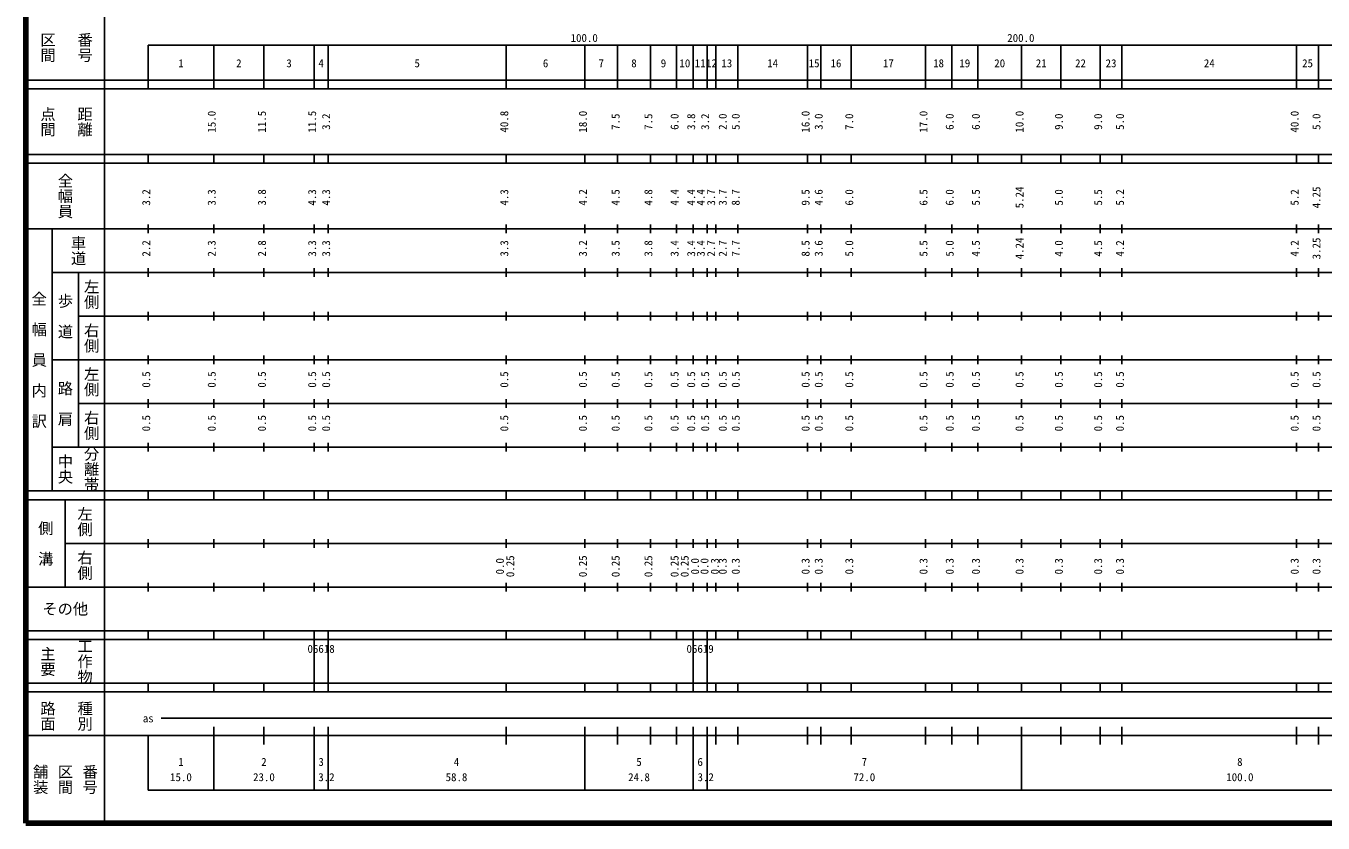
# Model space of a CAD drawing. Units: millimetres on the paper, enlarged 1000 times. Extents: x 40000 to 680000, y 20000 to 380000.
# Drawn here: x 40000 to 337051, y 20000 to 202409 of the extents above; entities that cross this region are included whole.
import ezdxf
from ezdxf.enums import TextEntityAlignment as Align

# ---------------------------------------------------------------- set-up
doc = ezdxf.new("R2010")
doc.units = ezdxf.units.MM
doc.header["$LTSCALE"] = 1000
doc.layers.add('M-TTL', color=2, linetype='Continuous', lineweight=140)
doc.layers.add('M-TTL-BAND', color=7, linetype='Continuous', lineweight=25)
doc.styles.add('@ＭＳ ゴシック', font='')
doc.styles.add('ＭＳ ゴシック', font='')
doc.styles.get('@ＭＳ ゴシック').set_extended_font_data('@MS Gothic')
doc.styles.get('ＭＳ ゴシック').set_extended_font_data('MS Gothic')

msp = doc.modelspace()

# ---------------------------------------------------------------- linework, layer by layer
at = {"layer": 'M-TTL'}
for p, q in [((40000, 380000), (40000, 20000)), ((40000, 20000), (680000, 20000))]:
    msp.add_line(p, q, dxfattribs=at)
at = {"layer": 'M-TTL-BAND'}
for p, q in [((58000, 370000), (58000, 20000)), ((68000, 198000), (579000, 198000)), ((68000, 198000), (68000, 188000)), ((83000, 188000), (83000, 198000)), ((94500, 188000), (94500, 198000)), ((106000, 188000), (106000, 198000)), ((109200, 188000), (109200, 198000)), ((150000, 188000), (150000, 198000)), ((168000, 188000), (168000, 198000)), ((175500, 188000), (175500, 198000)), ((183000, 188000), (183000, 198000)), ((189000, 188000), (189000, 198000)), ((192800, 188000), (192800, 198000)), ((196000, 188000), (196000, 198000)), ((198000, 188000), (198000, 198000)), ((203000, 188000), (203000, 198000)), ((219000, 188000), (219000, 198000)), ((222000, 188000), (222000, 198000)), ((229000, 188000), (229000, 198000)), ((246000, 188000), (246000, 198000)), ((252000, 188000), (252000, 198000)), ((258000, 188000), (258000, 198000)), ((268000, 188000), (268000, 198000)), ((277000, 188000), (277000, 198000)), ((286000, 188000), (286000, 198000)), ((291000, 188000), (291000, 198000)), ((331000, 188000), (331000, 198000)), ((336000, 188000), (336000, 198000)), ((40000, 190000), (579000, 190000)), ((40000, 188000), (579000, 188000)), ((40000, 173000), (579000, 173000)), ((68000, 171000), (68000, 173000)), ((83000, 171000), (83000, 173000)), ((94500, 171000), (94500, 173000)), ((106000, 171000), (106000, 173000)), ((109200, 171000), (109200, 173000)), ((150000, 171000), (150000, 173000)), ((168000, 171000), (168000, 173000)), ((175500, 171000), (175500, 173000)), ((183000, 171000), (183000, 173000)), ((189000, 171000), (189000, 173000)), ((192800, 171000), (192800, 173000)), ((196000, 171000), (196000, 173000)), ((198000, 171000), (198000, 173000)), ((203000, 171000), (203000, 173000)), ((219000, 171000), (219000, 173000)), ((222000, 171000), (222000, 173000)), ((229000, 171000), (229000, 173000)), ((246000, 171000), (246000, 173000)), ((252000, 171000), (252000, 173000)), ((258000, 171000), (258000, 173000)), ((268000, 171000), (268000, 173000)), ((277000, 171000), (277000, 173000)), ((286000, 171000), (286000, 173000)), ((291000, 171000), (291000, 173000)), ((331000, 171000), (331000, 173000)), ((336000, 171000), (336000, 173000)), ((40000, 171000), (579000, 171000)), ((40000, 156000), (579000, 156000)), ((46000, 96000), (46000, 156000)), ((68000, 155000), (68000, 157000)), ((83000, 155000), (83000, 157000)), ((94500, 155000), (94500, 157000)), ((106000, 155000), (106000, 157000)), ((109200, 155000), (109200, 157000)), ((150000, 155000), (150000, 157000)), ((168000, 155000), (168000, 157000)), ((175500, 155000), (175500, 157000)), ((183000, 155000), (183000, 157000)), ((189000, 155000), (189000, 157000)), ((192800, 155000), (192800, 157000)), ((196000, 155000), (196000, 157000)), ((198000, 155000), (198000, 157000)), ((203000, 155000), (203000, 157000)), ((219000, 155000), (219000, 157000)), ((222000, 155000), (222000, 157000)), ((229000, 155000), (229000, 157000)), ((246000, 155000), (246000, 157000)), ((252000, 155000), (252000, 157000)), ((258000, 155000), (258000, 157000)), ((268000, 155000), (268000, 157000)), ((277000, 155000), (277000, 157000)), ((286000, 155000), (286000, 157000)), ((291000, 155000), (291000, 157000)), ((331000, 155000), (331000, 157000)), ((336000, 155000), (336000, 157000)), ((46000, 146000), (579000, 146000)), ((52000, 146000), (52000, 106000)), ((68000, 145000), (68000, 147000)), ((83000, 145000), (83000, 147000)), ((94500, 145000), (94500, 147000)), ((106000, 145000), (106000, 147000)), ((109200, 145000), (109200, 147000)), ((150000, 145000), (150000, 147000)), ((168000, 145000), (168000, 147000)), ((175500, 145000), (175500, 147000)), ((183000, 145000), (183000, 147000)), ((189000, 145000), (189000, 147000)), ((192800, 145000), (192800, 147000)), ((196000, 145000), (196000, 147000)), ((198000, 145000), (198000, 147000)), ((203000, 145000), (203000, 147000)), ((219000, 145000), (219000, 147000)), ((222000, 145000), (222000, 147000)), ((229000, 145000), (229000, 147000)), ((246000, 145000), (246000, 147000)), ((252000, 145000), (252000, 147000)), ((258000, 145000), (258000, 147000)), ((268000, 145000), (268000, 147000)), ((277000, 145000), (277000, 147000)), ((286000, 145000), (286000, 147000)), ((291000, 145000), (291000, 147000)), ((331000, 145000), (331000, 147000)), ((336000, 145000), (336000, 147000)), ((68000, 135000), (68000, 137000)), ((83000, 135000), (83000, 137000)), ((94500, 135000), (94500, 137000)), ((106000, 135000), (106000, 137000)), ((109200, 135000), (109200, 137000)), ((150000, 135000), (150000, 137000)), ((168000, 135000), (168000, 137000)), ((175500, 135000), (175500, 137000)), ((183000, 135000), (183000, 137000)), ((189000, 135000), (189000, 137000)), ((192800, 135000), (192800, 137000)), ((196000, 135000), (196000, 137000)), ((198000, 135000), (198000, 137000)), ((203000, 135000), (203000, 137000)), ((219000, 135000), (219000, 137000)), ((222000, 135000), (222000, 137000)), ((229000, 135000), (229000, 137000)), ((246000, 135000), (246000, 137000)), ((252000, 135000), (252000, 137000)), ((258000, 135000), (258000, 137000)), ((268000, 135000), (268000, 137000)), ((277000, 135000), (277000, 137000)), ((286000, 135000), (286000, 137000)), ((291000, 135000), (291000, 137000)), ((331000, 135000), (331000, 137000)), ((336000, 135000), (336000, 137000)), ((52000, 136000), (579000, 136000)), ((46000, 126000), (579000, 126000)), ((68000, 125000), (68000, 127000)), ((83000, 125000), (83000, 127000)), ((94500, 125000), (94500, 127000)), ((106000, 125000), (106000, 127000)), ((109200, 125000), (109200, 127000)), ((150000, 125000), (150000, 127000)), ((168000, 125000), (168000, 127000)), ((175500, 125000), (175500, 127000)), ((183000, 125000), (183000, 127000)), ((189000, 125000), (189000, 127000)), ((192800, 125000), (192800, 127000)), ((196000, 125000), (196000, 127000)), ((198000, 125000), (198000, 127000)), ((203000, 125000), (203000, 127000)), ((219000, 125000), (219000, 127000)), ((222000, 125000), (222000, 127000)), ((229000, 125000), (229000, 127000)), ((246000, 125000), (246000, 127000)), ((252000, 125000), (252000, 127000)), ((258000, 125000), (258000, 127000)), ((268000, 125000), (268000, 127000)), ((277000, 125000), (277000, 127000)), ((286000, 125000), (286000, 127000)), ((291000, 125000), (291000, 127000)), ((331000, 125000), (331000, 127000)), ((336000, 125000), (336000, 127000)), ((52000, 116000), (579000, 116000)), ((68000, 115000), (68000, 117000)), ((83000, 115000), (83000, 117000)), ((94500, 115000), (94500, 117000)), ((106000, 115000), (106000, 117000)), ((109200, 115000), (109200, 117000)), ((150000, 115000), (150000, 117000)), ((168000, 115000), (168000, 117000)), ((175500, 115000), (175500, 117000)), ((183000, 115000), (183000, 117000)), ((189000, 115000), (189000, 117000)), ((192800, 115000), (192800, 117000)), ((196000, 115000), (196000, 117000)), ((198000, 115000), (198000, 117000)), ((203000, 115000), (203000, 117000)), ((219000, 115000), (219000, 117000)), ((222000, 115000), (222000, 117000)), ((229000, 115000), (229000, 117000)), ((246000, 115000), (246000, 117000)), ((252000, 115000), (252000, 117000)), ((258000, 115000), (258000, 117000)), ((268000, 115000), (268000, 117000)), ((277000, 115000), (277000, 117000)), ((286000, 115000), (286000, 117000)), ((291000, 115000), (291000, 117000)), ((331000, 115000), (331000, 117000)), ((336000, 115000), (336000, 117000)), ((68000, 105000), (68000, 107000)), ((83000, 105000), (83000, 107000)), ((94500, 105000), (94500, 107000)), ((106000, 105000), (106000, 107000)), ((109200, 105000), (109200, 107000)), ((150000, 105000), (150000, 107000)), ((168000, 105000), (168000, 107000)), ((175500, 105000), (175500, 107000)), ((183000, 105000), (183000, 107000)), ((189000, 105000), (189000, 107000)), ((192800, 105000), (192800, 107000)), ((196000, 105000), (196000, 107000)), ((198000, 105000), (198000, 107000)), ((203000, 105000), (203000, 107000)), ((219000, 105000), (219000, 107000)), ((222000, 105000), (222000, 107000)), ((229000, 105000), (229000, 107000)), ((246000, 105000), (246000, 107000)), ((252000, 105000), (252000, 107000)), ((258000, 105000), (258000, 107000)), ((268000, 105000), (268000, 107000)), ((277000, 105000), (277000, 107000)), ((286000, 105000), (286000, 107000)), ((291000, 105000), (291000, 107000)), ((331000, 105000), (331000, 107000)), ((336000, 105000), (336000, 107000)), ((46000, 106000), (579000, 106000)), ((40000, 96000), (579000, 96000)), ((68000, 94000), (68000, 96000)), ((83000, 94000), (83000, 96000)), ((94500, 94000), (94500, 96000)), ((106000, 94000), (106000, 96000)), ((109200, 94000), (109200, 96000)), ((150000, 94000), (150000, 96000)), ((168000, 94000), (168000, 96000)), ((175500, 94000), (175500, 96000)), ((183000, 94000), (183000, 96000)), ((189000, 94000), (189000, 96000)), ((192800, 94000), (192800, 96000)), ((196000, 94000), (196000, 96000)), ((198000, 94000), (198000, 96000)), ((203000, 94000), (203000, 96000)), ((219000, 94000), (219000, 96000)), ((222000, 94000), (222000, 96000)), ((229000, 94000), (229000, 96000)), ((246000, 94000), (246000, 96000)), ((252000, 94000), (252000, 96000)), ((258000, 94000), (258000, 96000)), ((268000, 94000), (268000, 96000)), ((277000, 94000), (277000, 96000)), ((286000, 94000), (286000, 96000)), ((291000, 94000), (291000, 96000)), ((331000, 94000), (331000, 96000)), ((336000, 94000), (336000, 96000)), ((40000, 94000), (579000, 94000)), ((49000, 94000), (49000, 74000)), ((49000, 84000), (579000, 84000)), ((68000, 83000), (68000, 85000)), ((83000, 83000), (83000, 85000)), ((94500, 83000), (94500, 85000)), ((106000, 83000), (106000, 85000)), ((109200, 83000), (109200, 85000)), ((150000, 83000), (150000, 85000)), ((168000, 83000), (168000, 85000)), ((175500, 83000), (175500, 85000)), ((183000, 83000), (183000, 85000)), ((189000, 83000), (189000, 85000)), ((192800, 83000), (192800, 85000)), ((196000, 83000), (196000, 85000)), ((198000, 83000), (198000, 85000)), ((203000, 83000), (203000, 85000)), ((219000, 83000), (219000, 85000)), ((222000, 83000), (222000, 85000)), ((229000, 83000), (229000, 85000)), ((246000, 83000), (246000, 85000)), ((252000, 83000), (252000, 85000)), ((258000, 83000), (258000, 85000)), ((268000, 83000), (268000, 85000)), ((277000, 83000), (277000, 85000)), ((286000, 83000), (286000, 85000)), ((291000, 83000), (291000, 85000)), ((331000, 83000), (331000, 85000)), ((336000, 83000), (336000, 85000)), ((68000, 73000), (68000, 75000)), ((83000, 73000), (83000, 75000)), ((94500, 73000), (94500, 75000)), ((106000, 73000), (106000, 75000)), ((109200, 73000), (109200, 75000)), ((150000, 73000), (150000, 75000)), ((168000, 73000), (168000, 75000)), ((175500, 73000), (175500, 75000)), ((183000, 73000), (183000, 75000)), ((189000, 73000), (189000, 75000)), ((192800, 73000), (192800, 75000)), ((196000, 73000), (196000, 75000)), ((198000, 73000), (198000, 75000)), ((203000, 73000), (203000, 75000)), ((219000, 73000), (219000, 75000)), ((222000, 73000), (222000, 75000)), ((229000, 73000), (229000, 75000)), ((246000, 73000), (246000, 75000)), ((252000, 73000), (252000, 75000)), ((258000, 73000), (258000, 75000)), ((268000, 73000), (268000, 75000)), ((277000, 73000), (277000, 75000)), ((286000, 73000), (286000, 75000)), ((291000, 73000), (291000, 75000)), ((331000, 73000), (331000, 75000)), ((336000, 73000), (336000, 75000)), ((40000, 74000), (579000, 74000)), ((40000, 64000), (579000, 64000)), ((68000, 62000), (68000, 64000)), ((83000, 62000), (83000, 64000)), ((94500, 62000), (94500, 64000)), ((106000, 62000), (106000, 64000)), ((109200, 62000), (109200, 64000)), ((150000, 62000), (150000, 64000)), ((168000, 62000), (168000, 64000)), ((175500, 62000), (175500, 64000)), ((183000, 62000), (183000, 64000)), ((189000, 62000), (189000, 64000)), ((192800, 62000), (192800, 64000)), ((196000, 62000), (196000, 64000)), ((198000, 62000), (198000, 64000)), ((203000, 62000), (203000, 64000)), ((219000, 62000), (219000, 64000)), ((222000, 62000), (222000, 64000)), ((229000, 62000), (229000, 64000)), ((246000, 62000), (246000, 64000)), ((252000, 62000), (252000, 64000)), ((258000, 62000), (258000, 64000)), ((268000, 62000), (268000, 64000)), ((277000, 62000), (277000, 64000)), ((286000, 62000), (286000, 64000)), ((291000, 62000), (291000, 64000)), ((331000, 62000), (331000, 64000)), ((336000, 62000), (336000, 64000)), ((40000, 62000), (579000, 62000)), ((106000, 52000), (106000, 62000)), ((109200, 52000), (109200, 62000)), ((192800, 52000), (192800, 62000)), ((196000, 52000), (196000, 62000)), ((40000, 52000), (579000, 52000)), ((68000, 50000), (68000, 52000)), ((83000, 50000), (83000, 52000)), ((94500, 50000), (94500, 52000)), ((106000, 50000), (106000, 52000)), ((109200, 50000), (109200, 52000)), ((150000, 50000), (150000, 52000)), ((168000, 50000), (168000, 52000)), ((175500, 50000), (175500, 52000)), ((183000, 50000), (183000, 52000)), ((189000, 50000), (189000, 52000)), ((192800, 50000), (192800, 52000)), ((196000, 50000), (196000, 52000)), ((198000, 50000), (198000, 52000)), ((203000, 50000), (203000, 52000)), ((219000, 50000), (219000, 52000)), ((222000, 50000), (222000, 52000)), ((229000, 50000), (229000, 52000)), ((246000, 50000), (246000, 52000)), ((252000, 50000), (252000, 52000)), ((258000, 50000), (258000, 52000)), ((268000, 50000), (268000, 52000)), ((277000, 50000), (277000, 52000)), ((286000, 50000), (286000, 52000)), ((291000, 50000), (291000, 52000)), ((331000, 50000), (331000, 52000)), ((336000, 50000), (336000, 52000)), ((40000, 50000), (579000, 50000)), ((71000, 44000), (565000, 44000)), ((83000, 27500), (83000, 42000)), ((94500, 38000), (94500, 42000)), ((106000, 27500), (106000, 42000)), ((109200, 27500), (109200, 42000)), ((150000, 38000), (150000, 42000)), ((168000, 27500), (168000, 42000)), ((175500, 38000), (175500, 42000)), ((183000, 38000), (183000, 42000)), ((189000, 38000), (189000, 42000)), ((192800, 27500), (192800, 42000)), ((196000, 27500), (196000, 42000)), ((198000, 38000), (198000, 42000)), ((203000, 38000), (203000, 42000)), ((219000, 38000), (219000, 42000)), ((222000, 38000), (222000, 42000)), ((229000, 38000), (229000, 42000)), ((246000, 38000), (246000, 42000)), ((252000, 38000), (252000, 42000)), ((258000, 38000), (258000, 42000)), ((268000, 27500), (268000, 42000)), ((277000, 38000), (277000, 42000)), ((286000, 38000), (286000, 42000)), ((291000, 38000), (291000, 42000)), ((331000, 38000), (331000, 42000)), ((336000, 38000), (336000, 42000)), ((40000, 40000), (579000, 40000)), ((68000, 40000), (68000, 27500)), ((68000, 27500), (579000, 27500))]:
    msp.add_line(p, q, dxfattribs=at)

# ---------------------------------------------------------------- texts
at = {"layer": 'M-TTL-BAND', "style": '@ＭＳ ゴシック'}
for s, p in [('区間', (45000, 197500)), ('番号', (53500, 197500)), ('点間', (45000, 180500)), ('距離', (53500, 180500)), ('全幅員', (49000, 163500)), ('車道', (52000, 151000)), ('左側', (55000, 141000)), ('全\u3000幅\u3000員\u3000内\u3000訳', (43000, 126000)), ('歩\u3000道', (49000, 136000)), ('右側', (55000, 131000)), ('左側', (55000, 121000)), ('路\u3000肩', (49000, 116000)), ('右側', (55000, 111000)), ('中央', (49000, 101000)), ('分離帯', (55000, 101000)), ('左側', (53500, 89000)), ('側\u3000溝', (44500, 84000)), ('右側', (53500, 79000)), ('主要', (45000, 57000)), ('工作物', (53500, 57000)), ('路面', (45000, 44500)), ('種別', (53500, 44500)), ('舗装', (43333, 30000)), ('区間', (49000, 30000)), ('番号', (54667, 30000))]:
    msp.add_text(s, height=2566, rotation=270, dxfattribs=at).set_placement(p, align=Align.MIDDLE_CENTER)
at = {"layer": 'M-TTL-BAND', "style": 'ＭＳ ゴシック'}
for s, p in [('100.0', (167844, 198195)), ('200.0', (267844, 198195)), ('1', (75500, 192405)), ('2', (88750, 192405)), ('3', (100250, 192405)), ('4', (107600, 192405)), ('5', (129600, 192405)), ('6', (159000, 192405)), ('7', (171750, 192405)), ('8', (179250, 192405)), ('9', (186000, 192405)), ('10', (190900, 192405)), ('11', (194400, 192405)), ('12', (197000, 192405)), ('13', (200500, 192405)), ('14', (211000, 192405)), ('15', (220500, 192405)), ('16', (225500, 192405)), ('17', (237500, 192405)), ('18', (249000, 192405)), ('19', (255000, 192405)), ('20', (263000, 192405)), ('21', (272500, 192405)), ('22', (281500, 192405)), ('23', (288500, 192405)), ('24', (311000, 192405)), ('25', (333500, 192405)), ('as', (68000, 42500)), ('1', (75500, 32523)), ('2', (94500, 32523)), ('3', (107600, 32523)), ('4', (138600, 32523)), ('5', (180400, 32523)), ('6', (194400, 32523)), ('7', (232000, 32523)), ('8', (318000, 32523)), ('15.0', (75500, 29033)), ('23.0', (94500, 29033)), ('3.2', (108808, 29033)), ('58.8', (138600, 29033)), ('24.8', (180400, 29033)), ('3.2', (195667, 29033)), ('72.0', (232000, 29033)), ('100.0', (318000, 29033))]:
    msp.add_text(s, height=1833, dxfattribs=at).set_placement(p, align=Align.BOTTOM_CENTER)
for s, p in [('15.0', (84000, 180500)), ('11.5', (95500, 180500)), ('11.5', (107000, 180500)), ('3.2', (110200, 180500)), ('40.8', (151000, 180500)), ('18.0', (169000, 180500)), ('7.5', (176500, 180500)), ('7.5', (184000, 180500)), ('6.0', (190000, 180500)), ('3.8', (193800, 180500)), ('3.2', (197000, 180500)), ('2.0', (201025, 180500)), ('5.0', (204000, 180500)), ('16.0', (220000, 180500)), ('3.0', (223000, 180500)), ('7.0', (230000, 180500)), ('17.0', (247000, 180500)), ('6.0', (253000, 180500)), ('6.0', (259000, 180500)), ('10.0', (269000, 180500)), ('9.0', (278000, 180500)), ('9.0', (287000, 180500)), ('5.0', (292000, 180500)), ('40.0', (332000, 180500)), ('5.0', (337000, 180500)), ('3.2', (69000, 163174)), ('3.3', (84000, 163174)), ('3.8', (95500, 163174)), ('4.3', (107000, 163174)), ('4.3', (110200, 163174)), ('4.3', (151000, 163174)), ('4.2', (169000, 163174)), ('4.5', (176500, 163174)), ('4.8', (184000, 163174)), ('4.4', (190000, 163174)), ('4.4', (193800, 163174)), ('4.4', (196000, 163174)), ('3.7', (198370, 163174)), ('3.7', (201025, 163174)), ('8.7', (204000, 163174)), ('9.5', (220000, 163174)), ('4.6', (223000, 163174)), ('6.0', (230000, 163174)), ('6.5', (247000, 163174)), ('6.0', (253000, 163174)), ('5.5', (259000, 163174)), ('5.24', (269000, 163174)), ('5.0', (278000, 163174)), ('5.5', (287000, 163174)), ('5.2', (292000, 163174)), ('5.2', (332000, 163174)), ('4.25', (337000, 163174)), ('2.2', (69000, 151500)), ('2.3', (84000, 151500)), ('2.8', (95500, 151500)), ('3.3', (107000, 151500)), ('3.3', (110200, 151500)), ('3.3', (151000, 151500)), ('3.2', (169000, 151500)), ('3.5', (176500, 151500)), ('3.8', (184000, 151500)), ('3.4', (190000, 151500)), ('3.4', (193800, 151500)), ('3.4', (196000, 151500)), ('2.7', (198370, 151500)), ('2.7', (201025, 151500)), ('7.7', (204000, 151500)), ('8.5', (220000, 151500)), ('3.6', (223000, 151500)), ('5.0', (230000, 151500)), ('5.5', (247000, 151500)), ('5.0', (253000, 151500)), ('4.5', (259000, 151500)), ('4.24', (269000, 151500)), ('4.0', (278000, 151500)), ('4.5', (287000, 151500)), ('4.2', (292000, 151500)), ('4.2', (332000, 151500)), ('3.25', (337000, 151500)), ('0.5', (69000, 121500)), ('0.5', (84000, 121500)), ('0.5', (95500, 121500)), ('0.5', (107000, 121500)), ('0.5', (110200, 121500)), ('0.5', (151000, 121500)), ('0.5', (169000, 121500)), ('0.5', (176500, 121500)), ('0.5', (184000, 121500)), ('0.5', (190000, 121500)), ('0.5', (193800, 121500)), ('0.5', (197000, 121500)), ('0.5', (201025, 121500)), ('0.5', (204000, 121500)), ('0.5', (220000, 121500)), ('0.5', (223000, 121500)), ('0.5', (230000, 121500)), ('0.5', (247000, 121500)), ('0.5', (253000, 121500)), ('0.5', (259000, 121500)), ('0.5', (269000, 121500)), ('0.5', (278000, 121500)), ('0.5', (287000, 121500)), ('0.5', (292000, 121500)), ('0.5', (332000, 121500)), ('0.5', (337000, 121500)), ('0.5', (69000, 111500)), ('0.5', (84000, 111500)), ('0.5', (95500, 111500)), ('0.5', (107000, 111500)), ('0.5', (110200, 111500)), ('0.5', (151000, 111500)), ('0.5', (169000, 111500)), ('0.5', (176500, 111500)), ('0.5', (184000, 111500)), ('0.5', (190000, 111500)), ('0.5', (193800, 111500)), ('0.5', (197000, 111500)), ('0.5', (201025, 111500)), ('0.5', (204000, 111500)), ('0.5', (220000, 111500)), ('0.5', (223000, 111500)), ('0.5', (230000, 111500)), ('0.5', (247000, 111500)), ('0.5', (253000, 111500)), ('0.5', (259000, 111500)), ('0.5', (269000, 111500)), ('0.5', (278000, 111500)), ('0.5', (287000, 111500)), ('0.5', (292000, 111500)), ('0.5', (332000, 111500)), ('0.5', (337000, 111500)), ('0.0', (150000, 78764)), ('0.25', (152370, 78764)), ('0.25', (169000, 78764)), ('0.25', (176500, 78764)), ('0.25', (184000, 78764)), ('0.25', (190000, 78764)), ('0.25', (192310, 78764)), ('0.0', (194680, 78764)), ('0.0', (196848, 78764)), ('0.3', (199218, 78764)), ('0.3', (201025, 78764)), ('0.3', (204000, 78764)), ('0.3', (220000, 78764)), ('0.3', (223000, 78764)), ('0.3', (230000, 78764)), ('0.3', (247000, 78764)), ('0.3', (253000, 78764)), ('0.3', (259000, 78764)), ('0.3', (269000, 78764)), ('0.3', (278000, 78764)), ('0.3', (287000, 78764)), ('0.3', (292000, 78764)), ('0.3', (332000, 78764)), ('0.3', (337000, 78764))]:
    msp.add_text(s, height=1833, rotation=90, dxfattribs=at).set_placement(p, align=Align.BOTTOM_CENTER)
msp.add_text('その他', height=2566, dxfattribs=at).set_placement((49000, 69000), align=Align.MIDDLE_CENTER)
for s, p in [('06618', (104475, 58405)), ('06619', (191275, 58405))]:
    msp.add_text(s, height=1833, dxfattribs=at).set_placement(p, align=Align.BOTTOM_LEFT)

doc.saveas('drawing.dxf')
